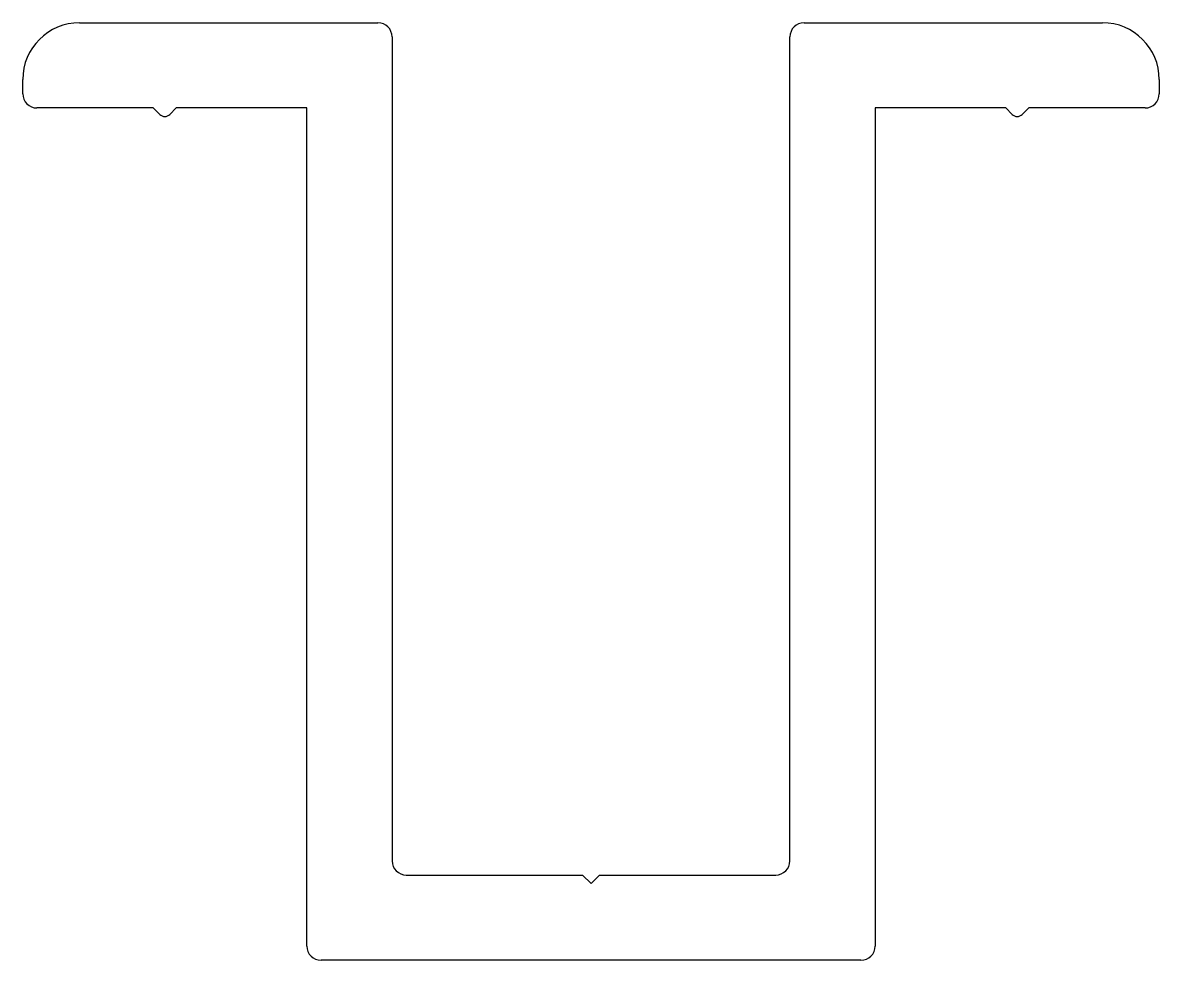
# Model space of a CAD drawing. Extents: x 2095 to 2135, y 1972.9 to 2005.9.
import ezdxf

# ---------------------------------------------------------------- set-up
doc = ezdxf.new("R2010")
doc.units = 0
doc.layers.get('0').update_dxf_attribs({"linetype": 'CONTINUOUS'})

msp = doc.modelspace()

# ---------------------------------------------------------------- linework, layer by layer
for p, q in [((2096.954, 2005.851), (2107.454, 2005.851)), ((2122.454, 2005.851), (2132.954, 2005.851)), ((2107.954, 2005.351), (2107.954, 1976.351)), ((2121.954, 1976.351), (2121.954, 2005.351)), ((2094.954, 2003.351), (2094.954, 2003.851)), ((2134.954, 2003.851), (2134.954, 2003.351)), ((2099.55, 2002.851), (2095.454, 2002.851)), ((2099.777, 2002.624), (2099.55, 2002.851)), ((2100.357, 2002.851), (2100.131, 2002.624)), ((2104.954, 2002.851), (2100.357, 2002.851)), ((2104.954, 1973.351), (2104.954, 2002.851)), ((2124.954, 2002.851), (2124.954, 1973.351)), ((2129.551, 2002.851), (2124.954, 2002.851)), ((2129.551, 2002.851), (2129.777, 2002.624)), ((2130.131, 2002.624), (2130.358, 2002.851)), ((2134.454, 2002.851), (2130.358, 2002.851)), ((2108.454, 1975.851), (2114.654, 1975.851)), ((2114.654, 1975.851), (2114.954, 1975.551)), ((2114.954, 1975.551), (2115.254, 1975.851)), ((2115.254, 1975.851), (2121.454, 1975.851)), ((2124.454, 1972.851), (2105.454, 1972.851))]:
    msp.add_line(p, q)
for centre, radius, start, end in [((2096.954, 2003.851), 2, 90, 180), ((2107.454, 2005.351), 0.5, 0, 90), ((2122.454, 2005.351), 0.5, 90, 180), ((2132.954, 2003.851), 2, 0, 90), ((2095.454, 2003.351), 0.5, 180, 270), ((2134.454, 2003.351), 0.5, 270, 0), ((2099.954, 2002.801), 0.25, 225.0277, 315.0073), ((2129.954, 2002.801), 0.25, 224.9927, 314.9723), ((2108.454, 1976.351), 0.5, 180, 270), ((2121.454, 1976.351), 0.5, 270, 0), ((2105.454, 1973.351), 0.5, 180, 270), ((2124.454, 1973.351), 0.5, 270, 0)]:
    msp.add_arc(centre, radius, start, end)

doc.saveas('drawing.dxf')
